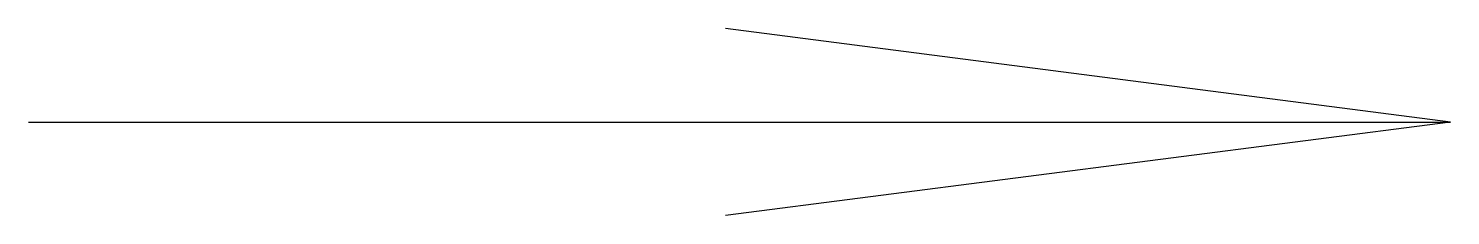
# Model space of a CAD drawing. Header units: metres. Extents: x -20328.9 to -20316.6, y -11937.8 to -11936.2.
import ezdxf

# ---------------------------------------------------------------- set-up
doc = ezdxf.new("R2010")
doc.units = ezdxf.units.M
doc.layers.add('1', color=7, linetype='Continuous')

msp = doc.modelspace()

# ---------------------------------------------------------------- linework, layer by layer
at = {"layer": '1'}
for p, q in [((-20316.62, -11937), (-20322.89, -11936.19)), ((-20328.92, -11937), (-20316.62, -11937)), ((-20316.62, -11937), (-20322.89, -11937.81))]:
    msp.add_line(p, q, dxfattribs=at)

doc.saveas('drawing.dxf')
